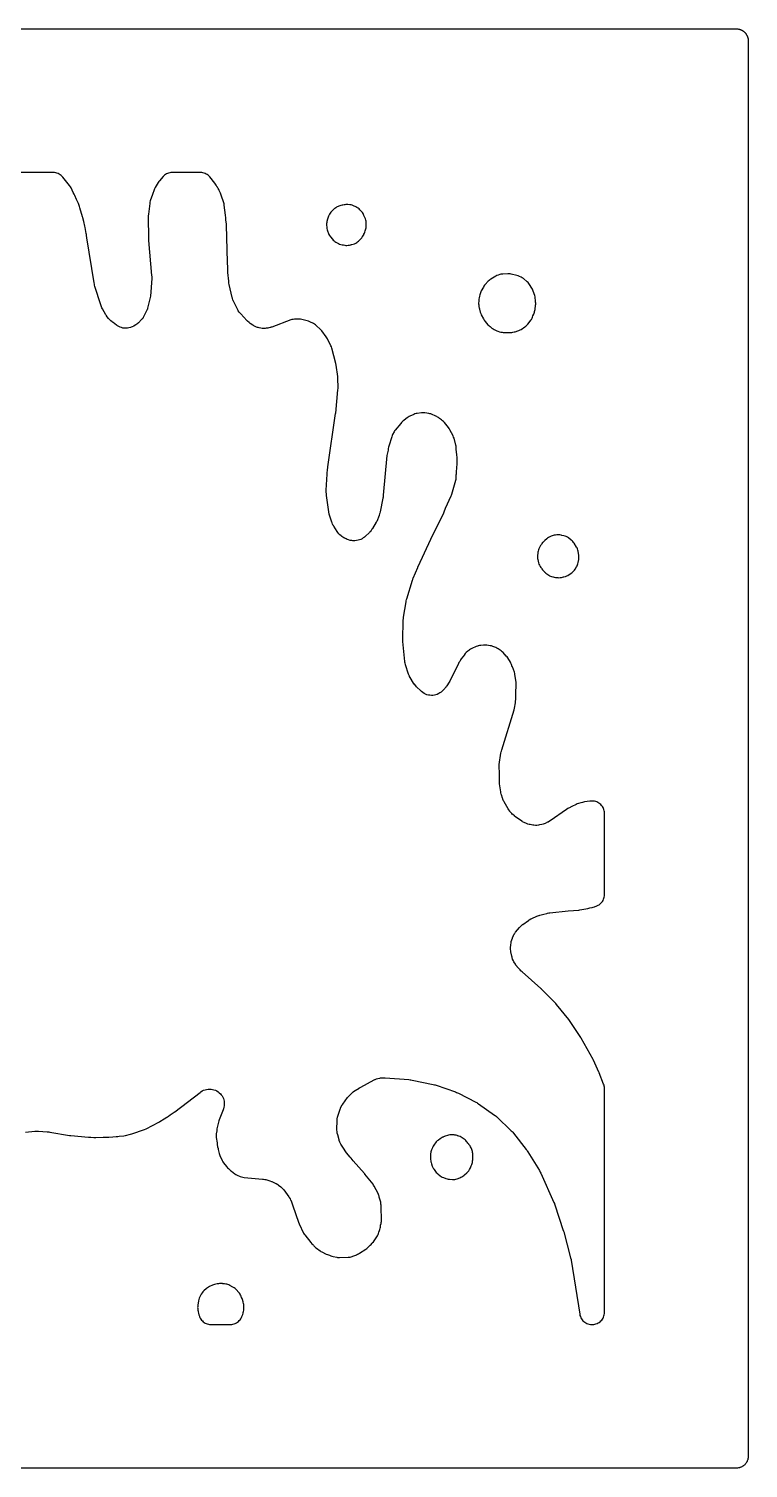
# Model space of a CAD drawing. Header units: millimetres. Extents: x 0 to 300, y 0 to 300.
# Drawn here: x 150 to 300.1, y -0.1 to 300.1 of the extents above; entities that cross this region are included whole.
import ezdxf

# ---------------------------------------------------------------- set-up
doc = ezdxf.new("R2010")
doc.units = ezdxf.units.MM
doc.layers.add('CUT', color=7, linetype='CONTINUOUS')

msp = doc.modelspace()

# ---------------------------------------------------------------- linework, layer by layer
at = {"layer": 'CUT'}
for points in [[(2.9886, 300.1485), (297.5886, 300.1485), (297.7814, 300.1391), (297.8528, 300.1355), (297.8584, 300.1349), (297.8988, 300.1329), (297.9854, 300.12), (298.1414, 300.0963), (298.1668, 300.0901), (298.2608, 300.0666), (298.379, 300.0362), (298.4143, 300.0239), (298.5003, 299.9931), (298.5116, 299.989), (298.6097, 299.953), (298.6482, 299.9353), (298.6611, 299.9292), (298.6749, 299.9226), (298.6878, 299.9165), (298.7091, 299.9065), (298.7146, 299.9039), (298.7181, 299.9022), (298.7267, 299.8981), (298.7465, 299.8888), (298.831, 299.8476), (298.8697, 299.8251), (298.9428, 299.7813), (298.967, 299.7668), (299.041, 299.721), (299.0781, 299.6944), (299.0816, 299.6918), (299.0856, 299.6888), (299.0864, 299.6882), (299.0978, 299.6798), (299.1045, 299.6748), (299.1129, 299.6686), (299.1197, 299.6635), (299.1251, 299.6595), (299.1466, 299.6436), (299.1727, 299.6242), (299.2376, 299.5745), (299.272, 299.5443), (299.3126, 299.5076), (299.336, 299.4863), (299.3622, 299.4625), (299.4188, 299.4093), (299.4499, 299.3763), (299.5093, 299.3109), (299.5342, 299.2833), (299.583, 299.2271), (299.6104, 299.1919), (299.64, 299.1519), (299.6596, 299.1256), (299.6604, 299.1244), (299.6632, 299.1206), (299.6644, 299.1191), (299.6645, 299.1189), (299.6647, 299.1186), (299.6873, 299.0882), (299.7286, 299.0297), (299.7519, 298.9929), (299.8008, 298.9112), (299.82, 298.8793), (299.8541, 298.8188), (299.8732, 298.7811), (299.9163, 298.6899), (299.9312, 298.6585), (299.9584, 298.5965), (299.9732, 298.5586), (300.0101, 298.4555), (300.0199, 298.428), (300.0404, 298.3647), (300.051, 298.3274), (300.0726, 298.2413), (300.0761, 298.2272), (300.0771, 298.223), (300.0784, 298.2179), (300.0812, 298.2067), (300.0854, 298.1901), (300.0992, 298.1258), (300.1058, 298.0897), (300.1107, 298.0565), (300.1167, 298.0164), (300.1202, 297.9927), (300.125, 297.9603), (300.1253, 297.9587), (300.127, 297.947), (300.1343, 297.8817), (300.1372, 297.8479), (300.15, 297.5872), (300.15, 297.0119), (300.15, 297.0101), (300.15, 2.4114), (300.1405, 2.2186), (300.1348, 2.1042), (300.1156, 1.9747), (300.0988, 1.8619), (300.0907, 1.8295), (300.0898, 1.8259), (300.0883, 1.8202), (300.0845, 1.8049), (300.0839, 1.8024), (300.0834, 1.8004), (300.0668, 1.7343), (300.0467, 1.6545), (300.0392, 1.6243), (299.9946, 1.4997), (299.9566, 1.3937), (299.9565, 1.3935), (299.9562, 1.393), (299.9246, 1.326), (299.9164, 1.3088), (299.9104, 1.2961), (299.8996, 1.2733), (299.8518, 1.1723), (299.8125, 1.1068), (299.8112, 1.1046), (299.7828, 1.0572), (299.7494, 1.0016), (299.7258, 0.9622), (299.6451, 0.8534), (299.6303, 0.8335), (299.5798, 0.7655), (299.551, 0.7337), (299.5316, 0.7123), (299.5125, 0.6913), (299.5119, 0.6906), (299.4974, 0.6746), (299.4878, 0.664), (299.4152, 0.584), (299.3123, 0.4907), (299.2337, 0.4195), (299.1756, 0.3764), (299.1664, 0.3696), (299.157, 0.3626), (299.1201, 0.3353), (299.0369, 0.2736), (298.9127, 0.1992), (298.8447, 0.1585), (298.8268, 0.1477), (298.6914, 0.0837), (298.6053, 0.043), (298.457, -0.0101), (298.4157, -0.0248), (298.3747, -0.0395), (298.3087, -0.056), (298.2991, -0.0584), (298.2974, -0.0589), (298.2707, -0.0656), (298.2498, -0.0708), (298.2082, -0.0812), (298.137, -0.099), (297.935, -0.129), (297.8947, -0.135), (297.5886, -0.15), (297.0775, -0.15), (297.0696, -0.15), (3, -0.15)], [(149.2971, 69.9896), (151.2977, 70.1531), (151.5615, 70.1653), (151.7407, 70.1673), (152.0047, 70.161), (153.8413, 70.0519), (154.0558, 70.0329), (154.201, 70.0159), (154.414, 69.9847), (158.5331, 69.2598), (158.7458, 69.2317), (162.4423, 68.9042), (162.6636, 68.8944), (162.9618, 68.8945), (163.5829, 68.8291), (163.7753, 68.8163), (163.968, 68.8183), (165.5272, 68.8952), (166.4358, 68.8955), (166.6816, 68.9076), (167.576, 68.9962), (168.2368, 69.0288), (168.5647, 69.0668), (168.8891, 69.1263), (169.8611, 69.2226), (170.1804, 69.2753), (171.2395, 69.5214), (171.4971, 69.596), (174.1672, 70.5274), (174.4967, 70.6696), (177.1289, 72.0376), (177.3539, 72.1699), (178.2615, 72.7694), (178.7962, 73.0662), (178.9747, 73.1753), (179.1434, 73.2989), (179.5267, 73.6052), (180.3147, 74.1257), (180.341, 74.1433), (180.3457, 74.1465), (180.4539, 74.2242), (185.741, 78.2411), (185.893, 78.3506), (185.9206, 78.3696), (186.2146, 78.5497), (186.4978, 78.6863), (186.7932, 78.7941), (187.0979, 78.8717), (187.4089, 78.9186), (187.723, 78.9341), (188.037, 78.9182), (188.348, 78.8711), (188.6526, 78.7931), (188.9479, 78.685), (189.231, 78.548), (189.4989, 78.3834), (189.7491, 78.1929), (189.979, 77.9784), (190.1863, 77.7419), (190.3495, 77.5133), (190.4831, 77.2749), (190.6068, 76.992), (190.7022, 76.6983), (190.7684, 76.3967), (190.8046, 76.0901), (190.8107, 75.7814), (190.7864, 75.4736), (190.732, 75.1696), (190.6401, 74.8439), (190.6296, 74.8127), (190.5666, 74.6397), (189.7396, 72.5287), (189.6609, 72.2945), (189.3569, 71.2151), (189.2953, 70.9362), (189.2659, 70.6521), (189.2477, 70.2578), (189.1417, 69.5922), (189.1142, 69.3339), (189.1136, 69.0741), (189.1401, 68.8156), (189.3114, 67.711), (189.3491, 67.261), (189.3718, 67.0746), (189.4085, 66.8905), (189.4949, 66.5276), (189.526, 66.3275), (189.5812, 66.0653), (189.6641, 65.8106), (189.6677, 65.8025), (189.7319, 65.533), (189.8019, 65.2932), (189.8955, 65.0615), (190.3685, 64.0406), (190.5037, 63.7878), (190.667, 63.5522), (191.2845, 62.7619), (191.4802, 62.5399), (191.7008, 62.3426), (191.821, 62.2473), (191.9289, 62.1306), (192.0958, 61.9663), (192.2774, 61.8183), (192.9891, 61.2916), (193.2268, 61.1358), (193.4806, 61.008), (194.1499, 60.7175), (194.3993, 60.6247), (194.6572, 60.5589), (194.9206, 60.5208), (198.7995, 60.1706), (198.9525, 60.1536), (198.9799, 60.15), (199.2832, 60.0972), (199.3101, 60.0914), (199.4599, 60.0557), (200.1261, 59.8825), (200.3031, 59.8319), (200.3345, 59.822), (200.6799, 59.695), (200.7102, 59.6821), (200.8778, 59.606), (201.4221, 59.3426), (201.5972, 59.2521), (201.628, 59.2351), (201.9625, 59.0273), (201.9914, 59.0072), (202.1501, 58.8904), (202.603, 58.5382), (202.7456, 58.4216), (202.7706, 58.4001), (203.0262, 58.1576), (203.0804, 58.0973), (203.103, 58.0693), (203.2254, 57.9092), (204.2666, 56.468), (204.3578, 56.336), (204.3736, 56.312), (204.5253, 56.059), (204.6548, 55.7939), (204.6663, 55.7676), (204.7274, 55.6192), (205.1196, 54.6046), (206.2707, 51.1637), (206.4057, 50.8386), (207.3665, 48.9176), (207.485, 48.7068), (207.6233, 48.5084), (208.8606, 46.9053), (209.0435, 46.6939), (209.2489, 46.5042), (209.3963, 46.3826), (209.525, 46.2194), (209.6743, 46.0469), (209.8387, 45.8887), (210.0169, 45.7462), (210.7798, 45.191), (210.9699, 45.0655), (211.1707, 44.9578), (212.0957, 44.5147), (212.3125, 44.4231), (212.5369, 44.3523), (212.792, 44.2849), (213.0227, 44.1813), (213.2629, 44.088), (213.5115, 44.0199), (214.2609, 43.8556), (214.4645, 43.8197), (214.6704, 43.8007), (214.8771, 43.7989), (216.6653, 43.8566), (216.8833, 43.8732), (217.099, 43.9088), (217.3108, 43.9631), (217.8493, 44.1266), (218.0489, 44.1966), (218.2419, 44.2831), (218.4269, 44.3857), (218.6309, 44.5104), (218.7825, 44.5731), (219.0214, 44.704), (220.3469, 45.5271), (220.5804, 45.6913), (220.7937, 45.881), (221.2726, 46.3588), (221.4268, 46.5274), (221.565, 46.7094), (221.6625, 46.8508), (221.9127, 47.1052), (222.0894, 47.3051), (222.2438, 47.5227), (222.7701, 48.3557), (222.9006, 48.5887), (223.0054, 48.8344), (223.0834, 49.0899), (223.1677, 49.4302), (223.2684, 49.6854), (223.342, 49.9001), (223.3958, 50.1205), (223.4294, 50.3449), (223.4401, 50.5296), (223.5362, 50.9172), (223.5791, 51.1295), (223.6035, 51.3447), (223.6092, 51.5612), (223.5602, 54.4292), (223.5412, 54.6972), (223.4935, 54.9616), (223.4916, 54.9696), (223.4873, 55.0896), (223.455, 55.3303), (223.3995, 55.5668), (223.1546, 56.4215), (223.1348, 56.4793), (223.1132, 56.5706), (223.0574, 56.7696), (222.9853, 56.9634), (222.8974, 57.1505), (222.0936, 58.6936), (221.9786, 58.8916), (221.846, 59.0783), (220.1645, 61.2291), (220.1456, 61.253), (220.1422, 61.2573), (220.0595, 61.3552), (217.7064, 64.0008), (217.4818, 64.2679), (217.2649, 64.5259), (217.109, 64.7113), (216.2988, 65.6747), (215.5319, 66.8039), (215.1496, 67.4445), (215.0665, 67.5911), (215.0522, 67.6177), (214.918, 67.8969), (214.8094, 68.1871), (214.8001, 68.2158), (214.7518, 68.3773), (214.4687, 69.4068), (214.393, 69.7474), (214.3506, 69.9699), (214.3443, 70.0097), (214.3001, 70.4602), (214.2986, 70.5004), (214.2969, 70.7269), (214.3309, 72.201), (214.3393, 72.3808), (214.3416, 72.4128), (214.3809, 72.7412), (214.4514, 73.0642), (214.4597, 73.0953), (214.5107, 73.2678), (214.9796, 74.7272), (215.0463, 74.9172), (215.0591, 74.9508), (215.2095, 75.289), (215.3953, 75.6091), (215.4149, 75.6391), (215.5297, 75.8047), (216.5266, 77.1627), (216.639, 77.3082), (216.6597, 77.3337), (216.9051, 77.6071), (216.9282, 77.6305), (217.0606, 77.7579), (217.5894, 78.2422), (217.7088, 78.347), (217.7306, 78.3653), (217.982, 78.5591), (218.0052, 78.5755), (218.1369, 78.6643), (218.923, 79.1705), (219.0534, 79.2507), (219.1431, 79.3034), (219.2767, 79.3783), (222.0603, 80.8646), (222.2277, 80.9486), (222.258, 80.9629), (222.5763, 81.0939), (222.8771, 81.1839), (223.2151, 81.2491), (223.2482, 81.2538), (223.4342, 81.2755), (223.7014, 81.2998), (223.8596, 81.3108), (223.888, 81.3122), (224.2051, 81.3142), (224.2335, 81.3131), (224.3919, 81.3041), (229.3499, 80.9145), (229.588, 80.8881), (229.7489, 80.8651), (229.9848, 80.8235), (234.421, 79.8956), (234.6478, 79.8408), (234.8004, 79.7988), (235.0233, 79.73), (239.0301, 78.3547), (239.2761, 78.2605), (239.4407, 78.1908), (239.6794, 78.0795), (243.2732, 76.2488), (243.5089, 76.1178), (243.6655, 76.0233), (243.8911, 75.8758), (247.2014, 73.5375), (247.3138, 73.455), (247.3336, 73.4398), (247.5487, 73.2626), (247.5674, 73.246), (247.6699, 73.1514), (250.6922, 70.2575), (250.8758, 70.069), (250.9957, 69.9368), (251.1656, 69.7359), (253.8312, 66.3485), (253.9625, 66.1713), (254.048, 66.0484), (254.1686, 65.8637), (256.5692, 61.9401), (256.6854, 61.7362), (256.7599, 61.5953), (256.8631, 61.3845), (259.6112, 55.294), (259.6886, 55.1094), (259.7378, 54.9828), (259.8053, 54.7944), (261.5559, 49.4603), (261.5871, 49.3608), (261.6073, 49.2928), (261.6356, 49.1925), (263.0909, 43.7552), (263.1367, 43.5643), (263.1643, 43.4338), (263.2001, 43.2407), (264.9832, 31.9597), (265.0352, 31.7127), (265.1117, 31.4722), (265.2122, 31.2406), (265.3355, 31.0204), (265.4803, 30.8137), (265.6453, 30.6227), (265.8286, 30.4492), (266.0286, 30.2952), (266.243, 30.1621), (266.4698, 30.0513), (266.7066, 29.9639), (266.951, 29.9008), (267.2005, 29.8627), (267.4526, 29.85), (267.5258, 29.85), (267.65, 29.85), (267.895, 29.862), (268.1377, 29.898), (268.3757, 29.9576), (268.6067, 30.0403), (268.8285, 30.1452), (269.0389, 30.2713), (269.236, 30.4175), (269.4178, 30.5822), (269.5825, 30.764), (269.7287, 30.9611), (269.8548, 31.1715), (269.9597, 31.3933), (270.0424, 31.6243), (270.102, 31.8623), (270.138, 32.105), (270.15, 32.35), (270.15, 49.3592), (270.15, 59.3654), (270.15, 61.2874), (270.15, 61.2944), (270.15, 70.6814), (270.15, 78.6366), (270.15, 78.888), (270.15, 79.087), (270.1393, 79.3181), (270.1073, 79.5473), (270.0542, 79.7724), (269.9806, 79.9917), (269.0706, 82.3357), (269.0582, 82.3671), (269.0559, 82.3729), (268.9988, 82.5033), (267.8453, 84.9488), (267.8317, 84.977), (267.8294, 84.9817), (267.7692, 85.0976), (265.2979, 89.5624), (265.2798, 89.5947), (265.2765, 89.6004), (265.1951, 89.7326), (262.8554, 93.2846), (262.7052, 93.4892), (260.1633, 96.6067), (260.002, 96.786), (257.0167, 99.8002), (256.9939, 99.823), (256.9897, 99.8271), (256.8902, 99.9198), (252.9389, 103.4056), (252.7895, 103.5448), (252.6905, 103.6422), (252.5488, 103.7894), (252.0527, 104.3339), (251.9279, 104.478), (251.9063, 104.5043), (251.6795, 104.8106), (251.6607, 104.839), (251.5593, 105.0004), (251.2493, 105.5227), (251.1501, 105.7008), (251.1333, 105.733), (250.9783, 106.0739), (250.8611, 106.4297), (250.8516, 106.4648), (250.8039, 106.6629), (250.6127, 107.5624), (250.5816, 107.727), (250.5767, 107.7566), (250.5398, 108.0624), (250.5312, 108.3433), (250.5493, 108.6508), (250.5524, 108.6806), (250.5734, 108.8468), (250.6987, 109.6867), (250.7048, 109.7219), (250.9195, 110.3962), (250.9884, 110.5935), (251.0017, 110.6283), (251.1719, 111.0098), (251.1889, 111.0429), (251.2898, 111.226), (251.3946, 111.4045), (251.4771, 111.5217), (251.4951, 111.5451), (251.5989, 111.6736), (252.442, 112.6719), (252.4702, 112.7038), (253.0659, 113.2586), (253.1257, 113.3034), (254.2623, 114.1184), (254.4191, 114.2249), (254.4476, 114.2432), (254.7762, 114.4318), (254.8064, 114.4472), (254.9775, 114.5288), (256.0397, 115.003), (256.0652, 115.0137), (256.4511, 115.1278), (256.4902, 115.1393), (256.6759, 115.1943), (257.5018, 115.4384), (258.1341, 115.601), (258.269, 115.633), (258.2932, 115.6383), (258.5661, 115.6873), (258.5907, 115.6908), (258.7282, 115.7077), (262.5721, 116.1081), (264.7691, 116.2843), (265.0334, 116.3198), (266.6726, 116.6295), (266.9171, 116.6886), (267.098, 116.7521), (267.5629, 116.8336), (267.8175, 116.892), (268.0646, 116.9768), (268.5832, 117.1854), (268.8079, 117.289), (269.0213, 117.4143), (269.2212, 117.5601), (269.4057, 117.725), (269.5731, 117.9073), (269.7216, 118.1052), (269.8498, 118.3169), (269.9564, 118.5402), (270.0405, 118.7729), (270.1011, 119.0128), (270.1378, 119.2575), (270.15, 119.5047), (270.15, 119.5534), (270.15, 119.6754), (270.15, 123.5169), (270.15, 136.4542), (270.15, 136.5142), (270.1375, 136.7638), (270.1002, 137.0109), (270.0384, 137.253), (269.9527, 137.4877), (269.844, 137.7127), (269.7134, 137.9257), (269.5622, 138.1247), (269.3919, 138.3075), (269.2041, 138.4724), (269.0009, 138.6178), (268.7842, 138.7421), (268.5561, 138.8442), (268.319, 138.9231), (268.0751, 138.9778), (267.8271, 139.0079), (267.6335, 139.0217), (267.3726, 139.0266), (267.1126, 139.0042), (265.9993, 138.8496), (265.7861, 138.8105), (265.5772, 138.7531), (265.2293, 138.6412), (264.7117, 138.5086), (264.4639, 138.4311), (264.2254, 138.3284), (264.1066, 138.2698), (263.9362, 138.1913), (263.5873, 138.0134), (263.0749, 137.7604), (262.9644, 137.6957), (262.5089, 137.4635), (262.2131, 137.2859), (258.8192, 134.9152), (258.6918, 134.83), (258.6687, 134.8152), (258.409, 134.6638), (258.3879, 134.6538), (258.361, 134.641), (258.275, 134.6003), (257.7994, 134.375), (257.7763, 134.3656), (257.3592, 134.2233), (257.3214, 134.2128), (257.1073, 134.1603), (256.5679, 134.0448), (256.3915, 134.0114), (256.3598, 134.0061), (256.032, 133.9682), (255.731, 133.9623), (255.402, 133.9874), (255.3701, 133.9914), (255.1925, 134.0179), (254.6091, 134.1192), (254.457, 134.1489), (254.4299, 134.1548), (254.1542, 134.2265), (253.8854, 134.3208), (253.8596, 134.3311), (253.7169, 134.3913), (253.5416, 134.4696), (253.3825, 134.5451), (253.3543, 134.5593), (253.0476, 134.7325), (253.021, 134.7492), (252.874, 134.8464), (251.553, 135.7655), (251.3691, 135.902), (251.3372, 135.9273), (250.9961, 136.2325), (250.9675, 136.2614), (250.8115, 136.4291), (250.5323, 136.7484), (250.417, 136.8868), (250.397, 136.912), (250.1871, 137.2045), (250.1696, 137.2315), (250.0754, 137.385), (249.2199, 138.857), (249.1225, 139.0355), (249.106, 139.0678), (248.941, 139.4392), (248.9281, 139.4731), (248.8609, 139.6651), (248.6474, 140.3327), (248.6068, 140.4683), (248.6, 140.4927), (248.5344, 140.7679), (248.5295, 140.7928), (248.5045, 140.932), (248.2378, 142.5994), (248.2202, 143.6985), (248.2139, 144.0886), (248.2086, 144.4199), (248.1723, 146.6877), (248.5323, 149), (248.5844, 149.2691), (248.6264, 149.4503), (248.6979, 149.7149), (251.2899, 158.0724), (251.366, 158.3893), (251.5667, 159.5565), (251.6003, 159.8691), (251.6176, 160.2566), (251.6419, 160.4155), (251.656, 160.6375), (251.6716, 161.4716), (251.7536, 163.3186), (251.752, 163.573), (251.7245, 163.8259), (251.4662, 165.4345), (251.4165, 165.6707), (251.3442, 165.901), (250.9302, 167.0269), (250.9156, 167.0674), (250.9143, 167.07), (250.7351, 167.5573), (250.6334, 167.7952), (250.5076, 168.0214), (249.9454, 168.9192), (249.8096, 169.1146), (249.6559, 169.2962), (249.0007, 169.9998), (248.7993, 170.1931), (248.5775, 170.3629), (247.9393, 170.7971), (247.7049, 170.9384), (247.4566, 171.0532), (246.8332, 171.3011), (246.5675, 171.3898), (246.2937, 171.4483), (245.5781, 171.5595), (245.3643, 171.5834), (245.1493, 171.5888), (244.9346, 171.5757), (244.3327, 171.5129), (244.0877, 171.475), (243.8477, 171.413), (243.7965, 171.3942), (243.6758, 171.3644), (243.3845, 171.2732), (243.1065, 171.1472), (242.7652, 170.9667), (242.4644, 170.8389), (242.2193, 170.7187), (241.9888, 170.5724), (241.8594, 170.4689), (241.8383, 170.456), (241.6029, 170.2709), (241.3015, 170.0032), (241.0891, 169.7903), (240.9554, 169.6195), (240.9095, 169.5646), (240.2652, 168.7115), (240.1306, 168.5144), (240.0154, 168.3054), (239.9479, 168.1677), (239.8879, 168.0808), (239.7854, 167.9192), (239.6955, 167.7503), (237.9078, 164.0559), (237.9077, 164.0557), (237.7683, 163.8337), (237.2372, 163.0502), (237.1517, 162.9293), (237.1359, 162.9079), (236.9509, 162.6766), (236.9335, 162.6565), (236.8342, 162.5465), (236.4472, 162.1342), (236.3241, 162.0091), (236.3016, 161.9872), (236.0597, 161.7736), (235.8219, 161.6003), (235.5584, 161.4438), (235.2486, 161.2989), (234.9536, 161.1962), (234.6462, 161.1228), (234.3329, 161.0806), (234.0169, 161.0701), (233.7015, 161.0914), (233.3898, 161.1442), (233.085, 161.2281), (232.7901, 161.3421), (232.506, 161.4863), (232.2309, 161.6631), (231.9567, 161.8821), (231.9311, 161.9047), (231.7911, 162.0353), (230.9329, 162.8775), (230.7773, 163.0395), (230.7505, 163.0692), (230.4699, 163.4198), (230.4468, 163.4524), (230.3227, 163.6397), (229.578, 164.8405), (229.464, 165.0373), (229.4448, 165.0729), (229.2538, 165.4853), (229.239, 165.523), (229.1626, 165.7371), (228.6724, 167.2542), (228.6151, 167.4494), (228.6058, 167.4845), (228.5234, 167.8827), (228.518, 167.9186), (228.4931, 168.1205), (228.0921, 172.3075), (228.0776, 172.5257), (228.0721, 172.674), (228.0704, 172.8927), (228.1466, 176.4922), (228.2384, 177.3996), (228.7319, 180.629), (228.7564, 180.7711), (228.7613, 180.7965), (228.8267, 181.0775), (228.8335, 181.1025), (228.8743, 181.2409), (230.0919, 185.1006), (230.1466, 185.2614), (230.1863, 185.3698), (230.2483, 185.528), (231.1769, 187.7479), (231.2082, 187.8207), (231.2301, 187.8699), (231.2629, 187.942), (233.9365, 193.644), (236.5971, 199.1613), (236.6798, 199.3528), (236.9775, 200.1297), (238.1761, 202.6861), (238.2568, 202.8787), (238.3211, 203.0774), (239.1219, 205.9558), (239.1725, 206.1762), (239.2031, 206.4003), (239.2133, 206.6262), (239.2133, 206.9975), (239.2294, 207.069), (239.267, 207.2753), (239.2872, 207.484), (239.358, 208.7823), (239.4111, 209.1779), (239.4323, 209.4381), (239.4262, 209.6991), (239.4157, 209.8385), (239.4316, 210.1298), (239.4324, 210.3868), (239.4068, 210.6424), (239.3035, 211.3204), (239.2639, 211.844), (239.24, 212.0481), (239.2125, 212.1845), (239.2124, 212.6658), (239.2028, 212.8844), (239.1741, 213.1014), (239.1265, 213.315), (238.7502, 214.7137), (238.6676, 214.9662), (238.5587, 215.2086), (237.8883, 216.5106), (237.756, 216.7374), (237.6007, 216.949), (236.7491, 217.99), (236.5566, 218.1997), (236.3415, 218.3862), (236.2899, 218.426), (236.117, 218.587), (235.9248, 218.734), (235.7496, 218.843), (235.5077, 219.0296), (235.33, 219.1549), (235.1421, 219.2642), (234.9453, 219.3567), (234.0756, 219.7206), (233.8796, 219.7932), (233.6782, 219.8491), (233.4729, 219.888), (232.6289, 220.0116), (232.3978, 220.0345), (232.1656, 220.0359), (231.9342, 220.0158), (231.0571, 219.8981), (230.827, 219.8562), (230.6017, 219.7929), (230.3834, 219.7089), (229.5549, 219.3447), (229.3551, 219.246), (229.1648, 219.1298), (228.9856, 218.9972), (228.6906, 218.7578), (228.2744, 218.4605), (228.0941, 218.3188), (227.9275, 218.1611), (227.8121, 218.0298), (227.7875, 218.0077), (227.6145, 217.8158), (226.4856, 216.4263), (226.3502, 216.2432), (226.232, 216.0486), (225.9241, 215.485), (225.8201, 215.271), (225.7369, 215.0481), (225.1139, 213.1007), (225.0484, 212.8528), (225.0086, 212.5994), (224.974, 212.2687), (224.7968, 211.3816), (224.7592, 211.1244), (223.9854, 202.8324), (223.9748, 202.7313), (223.9517, 202.5524), (223.9331, 202.4313), (223.9014, 202.2537), (223.3123, 199.3568), (223.2534, 199.1101), (223.2078, 198.9442), (223.1323, 198.702), (223.1009, 198.612), (222.6145, 197.3791), (222.5293, 197.2279), (221.7351, 195.8981), (221.6426, 195.751), (221.6254, 195.7251), (221.4371, 195.4673), (221.2257, 195.2281), (221.204, 195.2058), (221.0803, 195.0839), (220.191, 194.248), (220.0627, 194.1328), (220.0392, 194.1127), (219.7893, 193.9178), (219.5459, 193.7616), (219.2892, 193.6284), (219.0274, 193.5218), (218.7276, 193.4318), (218.3809, 193.3657), (218.0482, 193.3387), (217.6805, 193.3481), (217.6449, 193.351), (217.4458, 193.3721), (217.279, 193.3944), (217.1057, 193.4216), (217.0749, 193.4272), (216.7606, 193.4995), (216.4814, 193.5919), (216.212, 193.71), (215.9301, 193.8665), (215.9034, 193.883), (215.7564, 193.9787), (215.3657, 194.2461), (215.2179, 194.3527), (215.192, 194.3724), (214.9353, 194.5875), (214.7213, 194.8056), (214.511, 195.0663), (214.4918, 195.0926), (214.388, 195.2423), (213.6582, 196.3522), (213.5725, 196.4889), (213.5577, 196.5137), (213.4166, 196.7746), (213.2985, 197.0467), (213.2882, 197.0737), (213.2336, 197.2255), (212.6849, 198.8624), (212.1316, 202.8111), (212.1269, 202.8548), (212.0798, 203.7787), (212.0783, 203.911), (212.3675, 208.3523), (212.3804, 208.5032), (212.3912, 208.6056), (212.4102, 208.7558), (214.0409, 219.8606), (214.0442, 219.8835), (214.0448, 219.8877), (214.0562, 219.9845), (214.5294, 224.8204), (214.5407, 225.1193), (214.4908, 227.3651), (214.4702, 227.6353), (214.1639, 229.9664), (214.1007, 230.2852), (213.2332, 233.5372), (213.1589, 233.7696), (213.0622, 233.9936), (212.3418, 235.4625), (212.2285, 235.6685), (212.0963, 235.863), (211.1527, 237.1194), (211.0136, 237.2887), (210.8602, 237.4451), (210.0006, 238.2481), (209.8171, 238.4037), (209.6194, 238.5409), (209.4095, 238.6585), (208.6427, 239.0408), (208.3852, 239.1517), (208.1169, 239.233), (206.9631, 239.513), (206.7413, 239.5564), (206.5164, 239.5795), (206.2903, 239.5822), (205.4524, 239.5543), (205.1862, 239.5312), (204.9239, 239.4798), (204.6687, 239.4006), (200.6921, 237.9307), (200.5142, 237.87), (200.4822, 237.8599), (200.1184, 237.7655), (200.0855, 237.7588), (199.9005, 237.7254), (199.5255, 237.6674), (199.3522, 237.6447), (199.3212, 237.6413), (199.0005, 237.622), (198.7075, 237.6316), (198.4167, 237.6685), (198.1031, 237.7385), (198.073, 237.7467), (197.9054, 237.7966), (197.717, 237.8575), (197.5523, 237.915), (197.5231, 237.926), (197.2283, 238.0526), (196.9466, 238.2061), (196.9199, 238.2223), (196.7729, 238.3162), (196.2101, 238.6946), (196.0359, 238.8191), (196.0055, 238.8422), (195.6798, 239.12), (195.6522, 239.1464), (195.5017, 239.2988), (194.2348, 240.6578), (194.1198, 240.7871), (194.0997, 240.8106), (193.9052, 241.0622), (193.7348, 241.3307), (193.7194, 241.3575), (193.637, 241.5096), (192.7705, 243.2007), (192.702, 243.3415), (192.6903, 243.3669), (192.5809, 243.6331), (192.494, 243.9074), (192.4867, 243.9345), (192.4489, 244.0864), (191.8325, 246.804), (191.7835, 247.0613), (191.7563, 247.237), (191.7254, 247.4972), (191.5732, 249.3209), (191.5624, 249.5266), (191.544, 249.8758), (191.5244, 250.2478), (191.4617, 251.4402), (191.2843, 259.1592), (191.267, 259.4008), (191.1556, 260.3248), (191.1543, 260.4508), (191.1303, 260.6819), (191.0434, 261.2561), (190.7873, 263.3818), (190.7476, 263.6166), (190.6857, 263.8465), (190.1668, 265.4636), (190.0939, 265.6618), (190.0045, 265.8531), (189.7073, 266.4246), (189.6403, 266.5904), (189.5134, 266.8576), (189.3558, 267.1079), (189.342, 267.1271), (189.13, 267.535), (188.9983, 267.759), (188.8441, 267.968), (187.8042, 269.2348), (187.6395, 269.4165), (187.4577, 269.5812), (187.2606, 269.7273), (187.0502, 269.8534), (186.8285, 269.9583), (186.5975, 270.0409), (186.3596, 270.1005), (186.1169, 270.1365), (185.8719, 270.1485), (185.6086, 270.1485), (185.4548, 270.1485), (185.4077, 270.1485), (180.0563, 270.1485), (180.0344, 270.1485), (179.933, 270.1485), (179.8911, 270.1485), (179.656, 270.1374), (179.4229, 270.1043), (179.194, 270.0494), (178.9712, 269.9731), (178.7566, 269.8763), (178.5521, 269.7597), (178.3595, 269.6244), (178.1804, 269.4716), (178.0165, 269.3026), (177.2701, 268.4566), (177.1229, 268.2731), (176.9937, 268.0766), (176.3612, 267.0087), (176.2435, 266.785), (176.1491, 266.5505), (175.8035, 265.5493), (175.8028, 265.5477), (175.8024, 265.5463), (175.349, 264.2329), (175.2757, 263.977), (175.23, 263.7148), (174.9605, 261.4671), (174.9428, 261.1415), (174.9981, 256.2051), (174.9988, 256.1688), (174.9989, 256.1623), (175.0075, 256.0097), (175.6465, 248.6697), (175.656, 248.5311), (175.6572, 248.5062), (175.6607, 248.228), (175.6601, 248.2031), (175.6541, 248.0641), (175.4267, 244.3718), (175.4257, 244.3601), (174.7935, 241.83), (174.7434, 241.6491), (174.7345, 241.6199), (174.7108, 241.5694), (173.8705, 239.8819), (173.8631, 239.868), (173.7313, 239.6931), (173.7111, 239.6689), (173.5952, 239.5358), (173.278, 239.1887), (173.1597, 239.0649), (173.138, 239.0433), (172.885, 238.8126), (172.8614, 238.7931), (172.7273, 238.6866), (172.3627, 238.4107), (172.2118, 238.3023), (172.1844, 238.2836), (171.8931, 238.1056), (171.5857, 237.9572), (171.5551, 237.9443), (171.3982, 237.8824), (171.2406, 237.8291), (171.2092, 237.8194), (170.8822, 237.735), (170.5778, 237.6876), (170.2703, 237.6702), (169.9624, 237.6829), (169.6574, 237.7257), (169.3579, 237.7982), (169.067, 237.8996), (168.7874, 238.029), (168.4963, 238.2002), (168.4689, 238.2182), (168.3178, 238.3227), (167.5898, 238.8528), (167.4482, 238.9613), (167.4233, 238.9812), (167.1563, 239.2176), (167.1334, 239.2399), (167.0086, 239.3674), (166.6696, 239.7306), (166.383, 240.0744), (166.2218, 240.2917), (166.2011, 240.3232), (166.09, 240.503), (165.3732, 241.7389), (165.274, 241.9213), (165.2573, 241.9544), (165.09, 242.3343), (165.077, 242.3689), (165.0093, 242.5653), (163.8039, 246.4079), (163.7318, 246.671), (163.6893, 246.8511), (163.6365, 247.1188), (162.1296, 256.5506), (162.0688, 257.0135), (162.0636, 257.051), (162.0626, 257.0578), (162.0345, 257.2146), (161.9901, 257.4233), (161.7881, 258.6876), (161.7274, 258.9652), (161.4556, 259.9389), (161.2922, 260.7082), (161.284, 260.7457), (161.2825, 260.7522), (161.242, 260.9066), (160.6813, 262.7957), (160.5882, 263.0556), (160.5811, 263.0725), (160.5247, 263.2747), (160.4576, 263.4803), (160.3729, 263.6794), (159.9635, 264.5373), (159.6177, 265.3574), (159.4644, 265.6614), (159.2731, 265.9839), (158.8163, 266.9412), (158.6797, 267.1899), (158.5159, 267.4215), (157.0956, 269.2056), (156.9307, 269.3928), (156.7479, 269.5626), (156.5492, 269.7133), (156.3364, 269.8435), (156.1117, 269.9519), (155.8773, 270.0372), (155.6355, 270.0989), (155.3889, 270.1361), (155.1397, 270.1485), (155.0979, 270.1485), (155.0045, 270.1485), (155.0022, 270.1485), (141.7655, 270.1485)]]:
    msp.add_lwpolyline(points, dxfattribs=at)
for points in [[(212.1966, 258.7224), (212.2236, 258.4681), (212.2765, 258.2178), (212.3547, 257.9742), (212.5447, 257.4724), (212.654, 257.2251), (212.7893, 256.9909), (212.9492, 256.7728), (213.3715, 256.2575), (213.5294, 256.0824), (213.7032, 255.9229), (213.8911, 255.7805), (214.0917, 255.6564), (214.6269, 255.3593), (214.8658, 255.2429), (215.1157, 255.1524), (215.3737, 255.089), (215.6371, 255.0534), (215.6951, 255.0517), (215.7018, 255.0496), (215.934, 254.9987), (216.17, 254.97), (216.4076, 254.9639), (216.6447, 254.9804), (216.738, 254.9914), (216.963, 255.0283), (217.1837, 255.0856), (217.3049, 255.1291), (217.3873, 255.1495), (217.4347, 255.1564), (217.7074, 255.212), (217.9722, 255.2974), (218.2258, 255.4118), (218.26, 255.4296), (218.4539, 255.5416), (218.6369, 255.6705), (218.8076, 255.8152), (219.0986, 256.0852), (219.2438, 256.2315), (219.3765, 256.3893), (219.4957, 256.5576), (219.5843, 256.6941), (219.6107, 256.725), (219.7422, 256.9103), (219.8563, 257.1067), (219.8938, 257.1874), (219.9444, 257.2753), (220.0517, 257.5182), (220.1051, 257.6851), (220.2212, 257.9677), (220.2997, 258.1872), (220.3573, 258.4131), (220.3937, 258.6434), (220.4084, 258.8761), (220.4192, 259.5227), (220.4113, 259.7672), (220.3796, 260.0097), (220.3243, 260.248), (220.246, 260.4798), (219.9511, 261.2291), (219.8617, 261.4301), (219.7548, 261.6224), (219.6316, 261.8046), (219.4927, 261.9753), (219.1229, 262.391), (218.9327, 262.5829), (218.7229, 262.7531), (218.496, 262.8997), (218.2546, 263.0209), (217.7724, 263.2313), (217.5235, 263.3245), (217.2662, 263.3907), (217.0032, 263.4293), (216.6135, 263.4653), (216.4034, 263.4759), (216.193, 263.4688), (215.9841, 263.444), (215.969, 263.4415), (215.7945, 263.4229), (215.5688, 263.3774), (215.5643, 263.3761), (215.3785, 263.3461), (215.1405, 263.2956), (214.9086, 263.2222), (214.6848, 263.1267), (214.2537, 262.9172), (214.0602, 262.8124), (213.8768, 262.691), (213.7047, 262.554), (213.5453, 262.4024), (213.191, 262.0343), (213.0383, 261.8603), (212.9024, 261.6729), (212.7845, 261.4738), (212.5627, 261.0565), (212.4667, 260.8545), (212.3891, 260.6447), (212.3306, 260.4289), (212.2233, 259.949), (212.1836, 259.7236), (212.1647, 259.4954), (212.1667, 259.2665)], [(243.9885, 241.9256), (244.0395, 241.7259), (244.0597, 241.6674), (244.2304, 241.0035), (244.3171, 240.7319), (244.434, 240.472), (244.8834, 239.6084), (245.039, 239.3491), (245.2247, 239.1105), (245.839, 238.4128), (245.9804, 238.2648), (246.1336, 238.1289), (246.2471, 238.0437), (246.2849, 238.0099), (246.6734, 237.7003), (246.886, 237.5483), (247.1134, 237.4194), (247.2612, 237.3455), (247.4312, 237.2407), (247.66, 237.13), (247.899, 237.0432), (248.2634, 236.9312), (248.5285, 236.8655), (248.7991, 236.829), (248.9862, 236.8141), (248.9984, 236.8118), (249.2214, 236.7893), (249.3107, 236.7883), (249.6608, 236.7605), (249.8864, 236.7528), (249.9867, 236.7584), (249.991, 236.7583), (250.5082, 236.7805), (250.8052, 236.8111), (251.0052, 236.8562), (251.0366, 236.8594), (251.2755, 236.8954), (251.5097, 236.9543), (252.0828, 237.1282), (252.3101, 237.2093), (252.5285, 237.312), (252.736, 237.4353), (253.5522, 237.9751), (253.7617, 238.1298), (253.9539, 238.3056), (254.1268, 238.5004), (254.6645, 239.1738), (254.7901, 239.3457), (254.9006, 239.5276), (254.9953, 239.7182), (255.0042, 239.7383), (255.0382, 239.7968), (255.14, 240.0201), (255.2297, 240.2456), (255.3868, 240.599), (255.4643, 240.7953), (255.525, 240.9974), (255.5451, 241.0928), (255.5632, 241.1416), (255.6217, 241.3555), (255.661, 241.5737), (255.7843, 242.4891), (255.8036, 242.6994), (255.8051, 242.9105), (255.7888, 243.121), (255.7283, 243.6244), (255.7088, 243.9104), (255.67, 244.21), (255.5953, 244.5028), (255.2998, 245.4248), (255.2218, 245.6351), (255.1253, 245.8376), (255.011, 246.0306), (254.5019, 246.8087), (254.3553, 247.0099), (254.1895, 247.1957), (254.006, 247.364), (253.2155, 248.0197), (252.9995, 248.18), (252.7675, 248.3163), (252.4358, 248.4877), (252.1624, 248.6089), (251.8765, 248.6966), (250.6964, 248.9826), (250.4516, 249.0292), (250.2034, 249.0511), (249.9542, 249.0483), (248.9174, 248.9845), (248.7124, 248.9634), (248.5097, 248.9255), (248.3109, 248.871), (247.9883, 248.768), (247.7139, 248.6623), (247.4538, 248.5251), (246.4158, 247.897), (246.2315, 247.774), (246.0589, 247.6352), (245.8992, 247.4816), (245.2569, 246.8068), (245.1132, 246.6419), (244.9844, 246.465), (244.8716, 246.2776), (244.4336, 245.4721), (244.3398, 245.2807), (244.2627, 245.0821), (244.2029, 244.8776), (244.2022, 244.875), (244.1879, 244.8385), (244.1247, 244.6214), (244.0815, 244.3995), (244.0766, 244.3668), (243.987, 244.0045), (243.9326, 243.7091), (243.914, 243.4093), (243.9137, 243.27), (243.908, 243.2314), (243.8849, 243.0047), (243.8824, 242.7767), (243.9008, 242.5495), (243.9186, 242.4096), (243.921, 242.3502), (243.9473, 242.1407), (243.9714, 242.0273)], [(256.2294, 189.4291), (256.4029, 188.7324), (256.4812, 188.4769), (256.5864, 188.2312), (256.7172, 187.9981), (256.8721, 187.7804), (257.0002, 187.6193), (257.0613, 187.5054), (257.2026, 187.296), (257.3642, 187.102), (257.5446, 186.9252), (257.5954, 186.8802), (257.6914, 186.7715), (257.8806, 186.5972), (258.0867, 186.4432), (258.5027, 186.1647), (258.701, 186.0447), (258.9096, 185.9437), (259.1267, 185.8624), (259.3504, 185.8016), (259.4659, 185.7815), (259.6411, 185.7394), (259.9113, 185.7051), (260.1746, 185.6861), (260.4024, 185.6572), (260.6578, 185.638), (260.9139, 185.645), (261.0993, 185.6692), (261.116, 185.6706), (261.1308, 185.6733), (261.1679, 185.6782), (261.2084, 185.6878), (261.3675, 185.7174), (261.6129, 185.7896), (261.6912, 185.8171), (262.0075, 185.9093), (262.2721, 186.0029), (262.5246, 186.1255), (262.7617, 186.2757), (263.3288, 186.6811), (263.5223, 186.8344), (263.6996, 187.006), (263.8592, 187.1942), (263.9995, 187.3972), (264.3258, 187.9234), (264.4386, 188.1256), (264.5322, 188.3374), (264.6058, 188.5569), (264.6587, 188.7823), (264.7852, 189.4598), (264.8168, 189.686), (264.8276, 189.9141), (264.8176, 190.1423), (264.7868, 190.3686), (264.7549, 190.5425), (264.7533, 190.5706), (264.7195, 190.7973), (264.6752, 190.9781), (264.6389, 191.1764), (264.5869, 191.4014), (264.5143, 191.6206), (264.4219, 191.8322), (264.3103, 192.0343), (263.8383, 192.8032), (263.7059, 192.9976), (263.5558, 193.1788), (263.3894, 193.345), (263.2081, 193.4949), (262.6248, 193.9325), (262.4083, 194.0779), (262.1779, 194.2), (261.9361, 194.2974), (261.6853, 194.3691), (261.2578, 194.4675), (261.2559, 194.468), (261.2546, 194.4682), (261.077, 194.5091), (260.8613, 194.5489), (260.643, 194.5696), (260.4237, 194.5712), (260.393, 194.5687), (260.1942, 194.5639), (259.9378, 194.5311), (259.6279, 194.4751), (259.4139, 194.4266), (259.205, 194.3595), (259.0028, 194.2744), (258.6292, 194.0974), (258.4471, 194.0018), (258.2734, 193.8915), (258.1094, 193.7673), (257.6782, 193.4119), (257.4626, 193.2118), (257.272, 192.9878), (257.2489, 192.9572), (257.2362, 192.9436), (257.099, 192.7677), (257.0573, 192.7031), (256.9729, 192.5911), (256.814, 192.3533), (256.6834, 192.0988), (256.4817, 191.6438), (256.3961, 191.4229), (256.3318, 191.1949), (256.3312, 191.1915), (256.2585, 190.9366), (256.213, 190.6717), (256.1722, 190.3237), (256.1562, 190.099), (256.1604, 189.8738), (256.1849, 189.6499)], [(233.9465, 63.6305), (234.0162, 63.3737), (234.1127, 63.1258), (234.1474, 63.0492), (234.2225, 62.8429), (234.3336, 62.6137), (234.4184, 62.4764), (234.4219, 62.4695), (234.4456, 62.4323), (234.4675, 62.397), (234.4766, 62.3837), (234.5498, 62.2689), (234.6024, 62.2014), (234.9068, 61.7605), (235.0537, 61.5683), (235.2185, 61.3911), (235.3997, 61.2307), (235.8623, 60.8597), (236.0725, 60.7082), (236.2972, 60.5794), (236.5341, 60.4744), (237.0438, 60.2796), (237.2974, 60.1979), (237.5583, 60.1436), (237.8235, 60.1174), (238.4355, 60.0897), (238.6797, 60.0906), (238.9227, 60.1154), (239.1621, 60.1637), (239.3956, 60.2351), (239.9803, 60.4457), (240.1961, 60.5351), (240.4026, 60.6442), (240.5981, 60.7721), (240.7808, 60.9176), (240.8402, 60.9697), (240.8621, 60.986), (240.9428, 61.0597), (241.4324, 61.4887), (241.633, 61.6855), (241.8102, 61.9036), (241.9619, 62.1401), (242.1698, 62.5086), (242.2917, 62.7555), (242.3564, 62.9335), (242.4301, 63.1022), (242.469, 63.2061), (242.5341, 63.4052), (242.5823, 63.609), (242.6133, 63.8162), (242.6347, 64.0157), (242.6474, 64.1001), (242.6539, 64.1642), (242.6787, 64.3579), (242.6817, 64.65), (242.6412, 65.4926), (242.6202, 65.7172), (242.579, 65.939), (242.518, 66.1562), (242.4377, 66.367), (242.2972, 66.6911), (242.2012, 66.8882), (242.0884, 67.0761), (241.9595, 67.2535), (241.8156, 67.4188), (241.8142, 67.4204), (241.6581, 67.6657), (241.5275, 67.8517), (241.3806, 68.0252), (241.2185, 68.1845), (241.0425, 68.3285), (240.4363, 68.7802), (240.2291, 68.9192), (240.009, 69.0367), (239.7783, 69.1318), (239.5392, 69.2033), (239.4906, 69.2153), (239.4298, 69.2384), (239.1773, 69.305), (238.947, 69.3531), (238.7854, 69.3788), (238.7511, 69.3855), (238.73, 69.3876), (238.7108, 69.3907), (238.6798, 69.3926), (238.5157, 69.4089), (238.2791, 69.4099), (238.0435, 69.3886), (237.982, 69.3771), (237.8947, 69.37), (237.6247, 69.3331), (237.3603, 69.267), (236.9299, 69.1341), (236.8135, 69.0929), (236.8036, 69.0899), (236.7959, 69.0867), (236.7369, 69.0658), (236.5501, 68.9818), (236.5486, 68.981), (236.541, 68.9778), (236.4889, 68.9481), (236.3708, 68.8829), (236.312, 68.8473), (236.2929, 68.8363), (236.2762, 68.8255), (236.075, 68.7035), (235.8715, 68.566), (235.856, 68.5531), (235.4808, 68.3098), (235.2562, 68.1458), (235.0512, 67.9578), (234.8683, 67.7482), (234.6563, 67.4759), (234.5035, 67.2564), (234.375, 67.0218), (234.2723, 66.7748), (234.2358, 66.6717), (234.1649, 66.5257), (234.0597, 66.2737), (233.9843, 66.0684), (233.9271, 65.8574), (233.8886, 65.6421), (233.8671, 65.4813), (233.8568, 65.4235), (233.8542, 65.3853), (233.834, 65.2346), (233.8121, 64.9375), (233.8257, 64.6399), (233.8316, 64.5841), (233.8303, 64.4809), (233.8405, 64.2224), (233.8774, 63.9664), (233.9196, 63.7987)], [(192.0817, 29.85), (192.0873, 29.85), (192.1097, 29.85), (192.3648, 29.863), (192.6172, 29.9021), (192.8643, 29.9666), (193.1035, 30.056), (193.3324, 30.1694), (193.5485, 30.3056), (193.7496, 30.463), (193.9336, 30.6402), (194.0985, 30.8352), (194.2427, 31.0461), (194.3646, 31.2705), (194.4553, 31.4877), (194.5208, 31.6222), (194.5356, 31.6649), (194.5777, 31.7598), (194.5934, 31.8074), (194.6496, 31.9414), (194.7219, 32.1763), (194.7461, 32.2959), (194.7491, 32.3043), (194.8264, 32.5631), (194.8754, 32.8287), (194.8953, 33.098), (194.8861, 33.368), (194.8696, 33.5555), (194.8699, 33.5679), (194.8666, 33.7817), (194.8513, 33.9323), (194.8513, 33.9758), (194.8247, 34.2335), (194.7715, 34.4871), (194.7278, 34.6234), (194.7223, 34.6461), (194.7039, 34.6978), (194.6924, 34.7338), (194.6738, 34.7828), (194.6633, 34.8124), (194.6605, 34.8247), (194.6002, 35.0391), (194.5212, 35.2472), (194.4239, 35.4475), (194.4176, 35.459), (194.3139, 35.7327), (194.2189, 35.9514), (194.1034, 36.1601), (193.9686, 36.3568), (193.8157, 36.5398), (193.2679, 37.1351), (193.0682, 37.3292), (192.8482, 37.4998), (192.6106, 37.645), (191.9759, 37.9857), (191.7757, 38.0819), (191.5679, 38.16), (191.3539, 38.2194), (191.2243, 38.2432), (191.0962, 38.2771), (190.8515, 38.3166), (190.6193, 38.3307), (190.5137, 38.3453), (190.5122, 38.3456), (190.4982, 38.3475), (190.4537, 38.3536), (190.4488, 38.3541), (190.2783, 38.3768), (190.0425, 38.3858), (189.807, 38.3725), (189.5737, 38.3371), (189.2957, 38.2813), (189.0144, 38.2382), (188.7801, 38.1908), (188.5515, 38.1212), (188.3305, 38.0301), (187.693, 37.7308), (187.4749, 37.6149), (187.2692, 37.4781), (187.0781, 37.3216), (186.5278, 36.8238), (186.3308, 36.6243), (186.1574, 36.404), (186.0097, 36.1657), (185.6966, 35.591), (185.5744, 35.3325), (185.4826, 35.0617), (185.4222, 34.7821), (185.2756, 33.8461), (185.2506, 33.6188), (185.2464, 33.3901), (185.2632, 33.162), (185.2962, 32.8863), (185.2973, 32.8551), (185.326, 32.6291), (185.3283, 32.6185), (185.3465, 32.4663), (185.4013, 32.1659), (185.4923, 31.8744), (185.6129, 31.5575), (185.6594, 31.4183), (185.787, 31.1486), (185.7875, 31.1477), (185.9145, 30.9407), (186.061, 30.747), (186.2256, 30.5684), (186.4068, 30.4066), (186.6028, 30.2632), (186.8118, 30.1394), (187.0318, 30.0366), (187.2608, 29.9555), (187.4965, 29.8971), (187.7368, 29.8618), (187.9794, 29.85), (187.9862, 29.85), (188.0187, 29.85), (188.0353, 29.85), (192.0024, 29.85)]]:
    msp.add_lwpolyline(points, close=True, dxfattribs=at)

doc.saveas('drawing.dxf')
